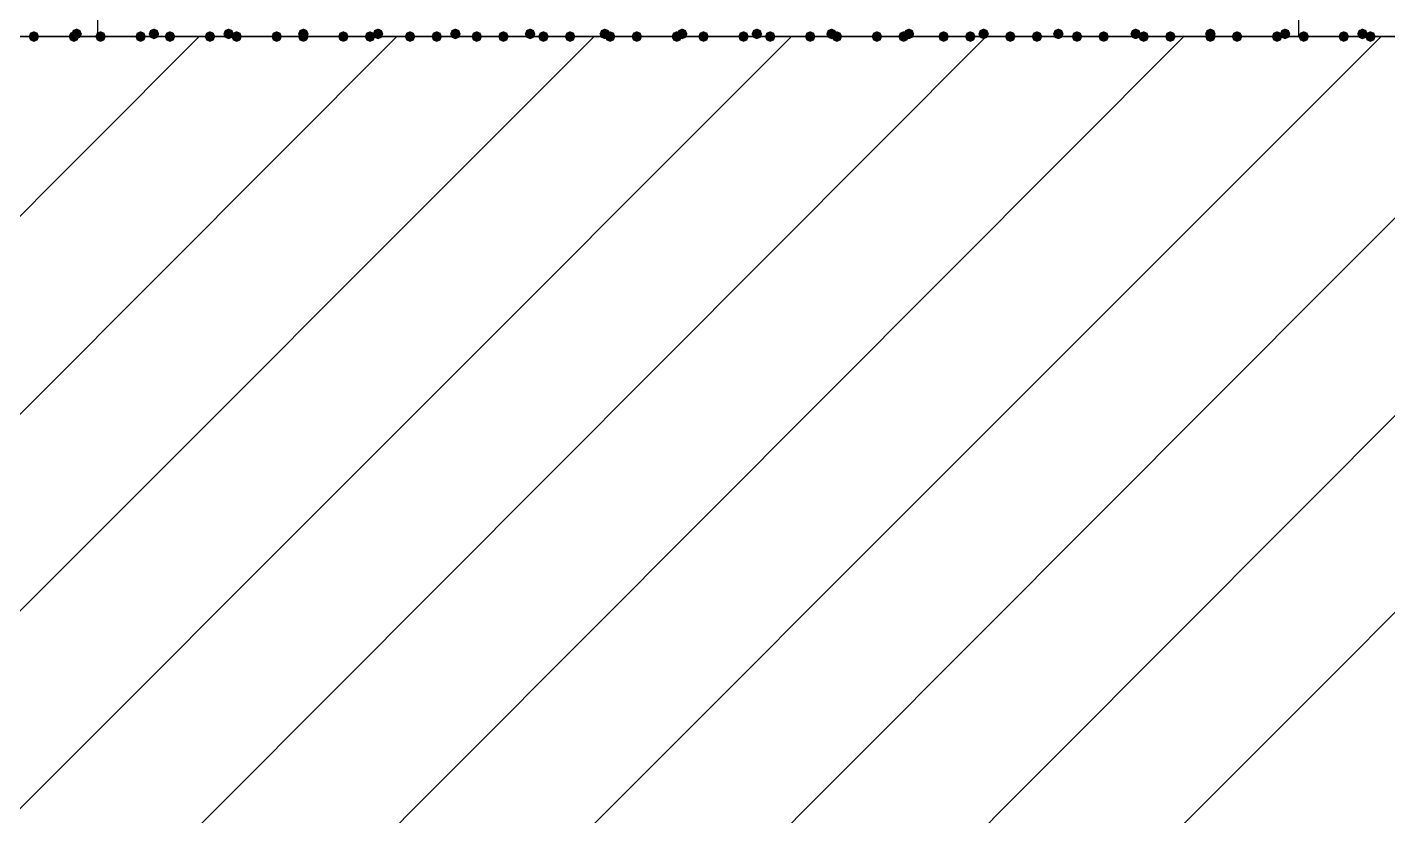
# Model space of a CAD drawing. Header units: millimetres. Extents: x 0 to 420, y 0 to 297.
# Drawn here: x 258.42 to 280.01, y 151.47 to 163.98 of the extents above; entities that cross this region are included whole.
import ezdxf

# ---------------------------------------------------------------- set-up
doc = ezdxf.new("R2010")
doc.units = ezdxf.units.MM
doc.layers.get('0').update_dxf_attribs({"linetype": 'CONTINUOUS'})

msp = doc.modelspace()

# ---------------------------------------------------------------- hatches: boundary and pattern name
at = {"true_color": 0x000007}
for points in [[(258.614333, 163.83), (258.589462, 163.770204), (258.529667, 163.745333), (258.469871, 163.770204), (258.445, 163.83), (258.469871, 163.889796), (258.529667, 163.914667), (258.589462, 163.889796)], [(259.249333, 163.83), (259.224462, 163.770204), (259.164667, 163.745333), (259.104871, 163.770204), (259.08, 163.83), (259.104871, 163.889796), (259.164667, 163.914667), (259.224462, 163.889796)], [(259.291667, 163.872333), (259.266796, 163.812537), (259.207, 163.787667), (259.147204, 163.812537), (259.122333, 163.872333), (259.147204, 163.932129), (259.207, 163.957), (259.266796, 163.932129)], [(278.765, 163.83), (278.740129, 163.770204), (278.680333, 163.745333), (278.620538, 163.770204), (278.595667, 163.83), (278.620537, 163.889796), (278.680333, 163.914667), (278.740129, 163.889796)], [(279.4, 163.83), (279.375129, 163.770204), (279.315333, 163.745333), (279.255538, 163.770204), (279.230667, 163.83), (279.255537, 163.889796), (279.315333, 163.914667), (279.375129, 163.889796)], [(279.696333, 163.872333), (279.671462, 163.812537), (279.611667, 163.787667), (279.551871, 163.812537), (279.527, 163.872333), (279.551871, 163.932129), (279.611667, 163.957), (279.671462, 163.932129)], [(279.823333, 163.83), (279.798463, 163.770204), (279.738667, 163.745333), (279.678871, 163.770204), (279.654, 163.83), (279.678871, 163.889796), (279.738667, 163.914667), (279.798462, 163.889796)]]:
    msp.add_hatch(color=0, dxfattribs=at).paths.add_polyline_path(points, flags=0)
at = {"true_color": 0x000008}
for points in [[(259.672667, 163.83), (259.647796, 163.770204), (259.588, 163.745333), (259.528204, 163.770204), (259.503333, 163.83), (259.528204, 163.889796), (259.588, 163.914667), (259.647796, 163.889796)], [(260.307667, 163.83), (260.282796, 163.770204), (260.223, 163.745333), (260.163204, 163.770204), (260.138333, 163.83), (260.163204, 163.889796), (260.223, 163.914667), (260.282796, 163.889796)], [(260.519333, 163.872333), (260.494463, 163.812537), (260.434667, 163.787667), (260.374871, 163.812537), (260.35, 163.872333), (260.374871, 163.932129), (260.434667, 163.957), (260.494462, 163.932129)], [(260.773333, 163.83), (260.748462, 163.770204), (260.688667, 163.745333), (260.628871, 163.770204), (260.604, 163.83), (260.628871, 163.889796), (260.688667, 163.914667), (260.748462, 163.889796)], [(261.408333, 163.83), (261.383462, 163.770204), (261.323667, 163.745333), (261.263871, 163.770204), (261.239, 163.83), (261.263871, 163.889796), (261.323667, 163.914667), (261.383462, 163.889796)], [(261.704667, 163.872333), (261.679796, 163.812537), (261.62, 163.787667), (261.560204, 163.812537), (261.535333, 163.872333), (261.560204, 163.932129), (261.62, 163.957), (261.679796, 163.932129)], [(261.831667, 163.83), (261.806796, 163.770204), (261.747, 163.745333), (261.687204, 163.770204), (261.662333, 163.83), (261.687204, 163.889796), (261.747, 163.914667), (261.806796, 163.889796)], [(262.466667, 163.83), (262.441796, 163.770204), (262.382, 163.745333), (262.322204, 163.770204), (262.297333, 163.83), (262.322204, 163.889796), (262.382, 163.914667), (262.441796, 163.889796)], [(262.89, 163.872333), (262.865129, 163.812537), (262.805333, 163.787667), (262.745538, 163.812537), (262.720667, 163.872333), (262.745537, 163.932129), (262.805333, 163.957), (262.865129, 163.932129)], [(262.89, 163.83), (262.865129, 163.770204), (262.805333, 163.745333), (262.745538, 163.770204), (262.720667, 163.83), (262.745537, 163.889796), (262.805333, 163.914667), (262.865129, 163.889796)], [(263.525, 163.83), (263.500129, 163.770204), (263.440333, 163.745333), (263.380538, 163.770204), (263.355667, 163.83), (263.380537, 163.889796), (263.440333, 163.914667), (263.500129, 163.889796)], [(263.948333, 163.83), (263.923463, 163.770204), (263.863667, 163.745333), (263.803871, 163.770204), (263.779, 163.83), (263.803871, 163.889796), (263.863667, 163.914667), (263.923462, 163.889796)], [(264.075333, 163.872333), (264.050462, 163.812537), (263.990667, 163.787667), (263.930871, 163.812537), (263.906, 163.872333), (263.930871, 163.932129), (263.990667, 163.957), (264.050462, 163.932129)], [(264.583333, 163.83), (264.558463, 163.770204), (264.498667, 163.745333), (264.438871, 163.770204), (264.414, 163.83), (264.438871, 163.889796), (264.498667, 163.914667), (264.558462, 163.889796)], [(265.006667, 163.83), (264.981796, 163.770204), (264.922, 163.745333), (264.862204, 163.770204), (264.837333, 163.83), (264.862204, 163.889796), (264.922, 163.914667), (264.981796, 163.889796)], [(265.303, 163.872333), (265.278129, 163.812537), (265.218333, 163.787667), (265.158537, 163.812537), (265.133667, 163.872333), (265.158537, 163.932129), (265.218333, 163.957), (265.278129, 163.932129)], [(265.641667, 163.83), (265.616796, 163.770204), (265.557, 163.745333), (265.497204, 163.770204), (265.472333, 163.83), (265.497204, 163.889796), (265.557, 163.914667), (265.616796, 163.889796)], [(266.065, 163.83), (266.040129, 163.770204), (265.980333, 163.745333), (265.920538, 163.770204), (265.895667, 163.83), (265.920537, 163.889796), (265.980333, 163.914667), (266.040129, 163.889796)], [(266.488333, 163.872333), (266.463462, 163.812537), (266.403667, 163.787667), (266.343871, 163.812537), (266.319, 163.872333), (266.343871, 163.932129), (266.403667, 163.957), (266.463462, 163.932129)], [(266.7, 163.83), (266.675129, 163.770204), (266.615333, 163.745333), (266.555538, 163.770204), (266.530667, 163.83), (266.555537, 163.889796), (266.615333, 163.914667), (266.675129, 163.889796)], [(267.123333, 163.83), (267.098462, 163.770204), (267.038667, 163.745333), (266.978871, 163.770204), (266.954, 163.83), (266.978871, 163.889796), (267.038667, 163.914667), (267.098462, 163.889796)], [(267.673667, 163.872333), (267.648796, 163.812537), (267.589, 163.787667), (267.529204, 163.812537), (267.504333, 163.872333), (267.529204, 163.932129), (267.589, 163.957), (267.648796, 163.932129)], [(267.758333, 163.83), (267.733462, 163.770204), (267.673667, 163.745333), (267.613871, 163.770204), (267.589, 163.83), (267.613871, 163.889796), (267.673667, 163.914667), (267.733462, 163.889796)], [(268.181667, 163.83), (268.156796, 163.770204), (268.097, 163.745333), (268.037204, 163.770204), (268.012333, 163.83), (268.037204, 163.889796), (268.097, 163.914667), (268.156796, 163.889796)], [(268.816667, 163.83), (268.791796, 163.770204), (268.732, 163.745333), (268.672204, 163.770204), (268.647333, 163.83), (268.672204, 163.889796), (268.732, 163.914667), (268.791796, 163.889796)], [(268.901333, 163.872333), (268.876463, 163.812537), (268.816667, 163.787667), (268.756871, 163.812537), (268.732, 163.872333), (268.756871, 163.932129), (268.816667, 163.957), (268.876462, 163.932129)], [(269.24, 163.83), (269.215129, 163.770204), (269.155333, 163.745333), (269.095537, 163.770204), (269.070667, 163.83), (269.095537, 163.889796), (269.155333, 163.914667), (269.215129, 163.889796)], [(269.875, 163.83), (269.850129, 163.770204), (269.790333, 163.745333), (269.730537, 163.770204), (269.705667, 163.83), (269.730537, 163.889796), (269.790333, 163.914667), (269.850129, 163.889796)], [(270.086667, 163.872333), (270.061796, 163.812537), (270.002, 163.787667), (269.942204, 163.812537), (269.917333, 163.872333), (269.942204, 163.932129), (270.002, 163.957), (270.061796, 163.932129)], [(270.298333, 163.83), (270.273462, 163.770204), (270.213667, 163.745333), (270.153871, 163.770204), (270.129, 163.83), (270.153871, 163.889796), (270.213667, 163.914667), (270.273462, 163.889796)], [(270.933333, 163.83), (270.908462, 163.770204), (270.848667, 163.745333), (270.788871, 163.770204), (270.764, 163.83), (270.788871, 163.889796), (270.848667, 163.914667), (270.908462, 163.889796)], [(271.272, 163.872333), (271.247129, 163.812537), (271.187333, 163.787667), (271.127538, 163.812537), (271.102667, 163.872333), (271.127537, 163.932129), (271.187333, 163.957), (271.247129, 163.932129)], [(271.356667, 163.83), (271.331796, 163.770204), (271.272, 163.745333), (271.212204, 163.770204), (271.187333, 163.83), (271.212204, 163.889796), (271.272, 163.914667), (271.331796, 163.889796)], [(271.991667, 163.83), (271.966796, 163.770204), (271.907, 163.745333), (271.847204, 163.770204), (271.822333, 163.83), (271.847204, 163.889796), (271.907, 163.914667), (271.966796, 163.889796)], [(272.415, 163.83), (272.390129, 163.770204), (272.330333, 163.745333), (272.270538, 163.770204), (272.245667, 163.83), (272.270537, 163.889796), (272.330333, 163.914667), (272.390129, 163.889796)], [(272.499667, 163.872333), (272.474796, 163.812537), (272.415, 163.787667), (272.355204, 163.812537), (272.330333, 163.872333), (272.355204, 163.932129), (272.415, 163.957), (272.474796, 163.932129)], [(273.05, 163.83), (273.025129, 163.770204), (272.965333, 163.745333), (272.905538, 163.770204), (272.880667, 163.83), (272.905537, 163.889796), (272.965333, 163.914667), (273.025129, 163.889796)], [(273.473333, 163.83), (273.448463, 163.770204), (273.388667, 163.745333), (273.328871, 163.770204), (273.304, 163.83), (273.328871, 163.889796), (273.388667, 163.914667), (273.448462, 163.889796)], [(273.685, 163.872333), (273.660129, 163.812537), (273.600333, 163.787667), (273.540538, 163.812537), (273.515667, 163.872333), (273.540537, 163.932129), (273.600333, 163.957), (273.660129, 163.932129)], [(274.108333, 163.83), (274.083463, 163.770204), (274.023667, 163.745333), (273.963871, 163.770204), (273.939, 163.83), (273.963871, 163.889796), (274.023667, 163.914667), (274.083462, 163.889796)], [(274.531667, 163.83), (274.506796, 163.770204), (274.447, 163.745333), (274.387204, 163.770204), (274.362333, 163.83), (274.387204, 163.889796), (274.447, 163.914667), (274.506796, 163.889796)], [(274.870333, 163.872333), (274.845462, 163.812537), (274.785667, 163.787667), (274.725871, 163.812537), (274.701, 163.872333), (274.725871, 163.932129), (274.785667, 163.957), (274.845462, 163.932129)], [(275.166667, 163.83), (275.141796, 163.770204), (275.082, 163.745333), (275.022204, 163.770204), (274.997333, 163.83), (275.022204, 163.889796), (275.082, 163.914667), (275.141796, 163.889796)], [(275.59, 163.83), (275.565129, 163.770204), (275.505333, 163.745333), (275.445538, 163.770204), (275.420667, 163.83), (275.445537, 163.889796), (275.505333, 163.914667), (275.565129, 163.889796)], [(276.098, 163.872333), (276.073129, 163.812537), (276.013333, 163.787667), (275.953538, 163.812537), (275.928667, 163.872333), (275.953537, 163.932129), (276.013333, 163.957), (276.073129, 163.932129)], [(276.225, 163.83), (276.200129, 163.770204), (276.140333, 163.745333), (276.080537, 163.770204), (276.055667, 163.83), (276.080537, 163.889796), (276.140333, 163.914667), (276.200129, 163.889796)], [(276.648333, 163.83), (276.623462, 163.770204), (276.563667, 163.745333), (276.503871, 163.770204), (276.479, 163.83), (276.503871, 163.889796), (276.563667, 163.914667), (276.623462, 163.889796)], [(277.283333, 163.872333), (277.258462, 163.812537), (277.198667, 163.787667), (277.138871, 163.812537), (277.114, 163.872333), (277.138871, 163.932129), (277.198667, 163.957), (277.258462, 163.932129)], [(277.283333, 163.83), (277.258462, 163.770204), (277.198667, 163.745333), (277.138871, 163.770204), (277.114, 163.83), (277.138871, 163.889796), (277.198667, 163.914667), (277.258462, 163.889796)], [(277.706667, 163.83), (277.681796, 163.770204), (277.622, 163.745333), (277.562204, 163.770204), (277.537333, 163.83), (277.562204, 163.889796), (277.622, 163.914667), (277.681796, 163.889796)], [(278.341667, 163.83), (278.316796, 163.770204), (278.257, 163.745333), (278.197204, 163.770204), (278.172333, 163.83), (278.197204, 163.889796), (278.257, 163.914667), (278.316796, 163.889796)], [(278.468667, 163.872333), (278.443796, 163.812537), (278.384, 163.787667), (278.324204, 163.812537), (278.299333, 163.872333), (278.324204, 163.932129), (278.384, 163.957), (278.443796, 163.932129)]]:
    msp.add_hatch(color=0, dxfattribs=at).paths.add_polyline_path(points, flags=0)

# ---------------------------------------------------------------- linework, layer by layer
at = {"color": 0, "true_color": 0x000007}
for points in [[(257.429, 165.946667), (257.429, 163.83), (259.545667, 163.83), (259.545667, 165.946667)], [(278.595667, 165.946667), (278.595667, 163.83), (280.712333, 163.83), (280.712333, 165.946667)]]:
    msp.add_lwpolyline(points, close=True, dxfattribs=at)
at = {"color": 0, "true_color": 0x0000fd}
msp.add_lwpolyline([(215.053333, 144.737667), (377.486333, 144.737667), (377.486333, 163.83), (33.528, 163.83), (33.528, 144.737667), (195.961, 144.737667), (195.961, 123.571), (215.053333, 123.571)], close=True, dxfattribs=at)
at = {"color": 0, "true_color": 0x000003}
for points in [[(242.104334, 144.737666), (261.154334, 163.829999)], [(245.237001, 144.737666), (264.287001, 163.829999)], [(248.327334, 144.737666), (267.419667, 163.829999)], [(251.460001, 144.737666), (270.552334, 163.829999)], [(254.592667, 144.737666), (273.642667, 163.829999)], [(257.725334, 144.737666), (276.775334, 163.829999)], [(260.815667, 144.737666), (279.908001, 163.829999)], [(263.948334, 144.737666), (282.998334, 163.829999)], [(267.081001, 144.737666), (286.131001, 163.829999)], [(270.171334, 144.737666), (289.263667, 163.829999)]]:
    msp.add_lwpolyline(points, dxfattribs=at)
at = {"color": 0, "true_color": 0x000007}
msp.add_lwpolyline([(259.545667, 163.83), (278.595667, 163.83)], dxfattribs=at)

doc.saveas('drawing.dxf')
